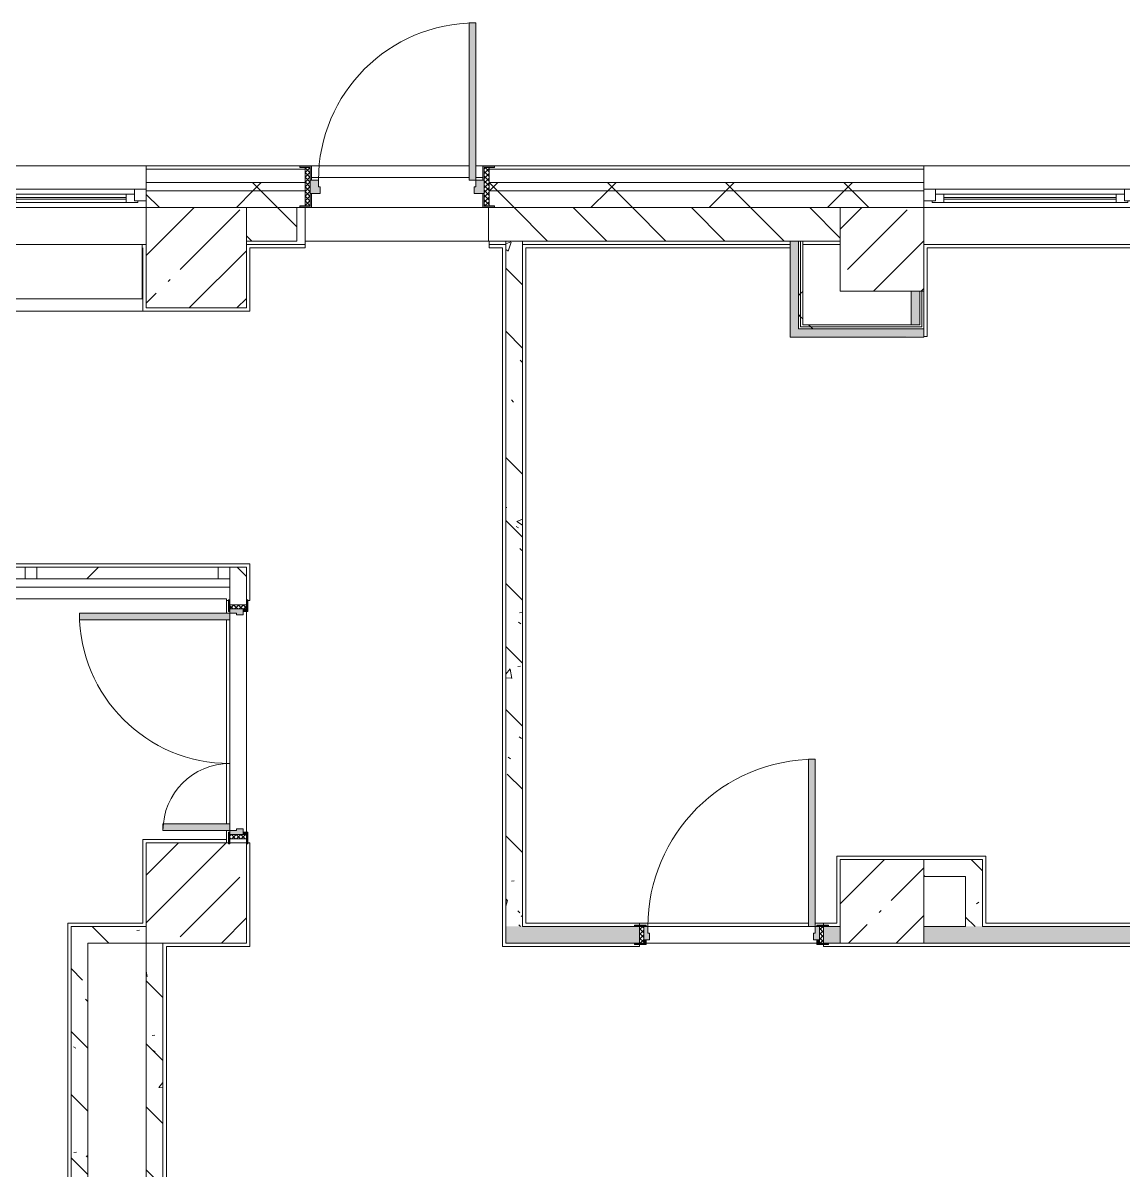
# Model space of a CAD drawing. Header units: millimetres. Extents: x -4005 to 195566, y -8553 to 29000.
# Drawn here: x 126116 to 132695, y 21343 to 28205 of the extents above; entities that cross this region are included whole.
import ezdxf

# ---------------------------------------------------------------- set-up
doc = ezdxf.new("R2010")
doc.units = ezdxf.units.MM
for name, color, linetype, lineweight, true_color in [('A-DOOR-2', 7, 'Continuous', 5, 0xaaaaaa), ('A-DOOR-3', 7, 'Continuous', 5, 0xe2e2e2), ('A-DOOR-FRAM-2', 7, 'Continuous', 5, 0xe2e2e2), ('A-DOOR-FRAM-3', 7, 'Continuous', 5, 0xaaaaaa), ('A-FLOR-2', 7, 'Continuous', 5, 0xaaaaaa), ('I-WALL-4', 7, 'Continuous', 5, 0xe7e7e7), ('I-WALL-5', 7, 'Continuous', 9, 0xe7e7e7), ('I-WALL-8', 7, 'Continuous', 5, 0x787878)]:
    doc.layers.add(name, color=color, linetype=linetype, lineweight=lineweight, true_color=true_color)
for name, color, linetype, lineweight in [('A-GLAZ-2', 7, 'Continuous', 5), ('A-GLAZ-CURT-2', 7, 'Continuous', 5), ('A-GLAZ-CWMG-2', 7, 'Continuous', 5), ('A-WALL', 7, 'Continuous', 9), ('A-WALL-2', 7, 'Continuous', 5), ('I-WALL-6', 7, 'Continuous', 5), ('S-COLS-3', 7, 'Continuous', 5)]:
    doc.layers.add(name, color=color, linetype=linetype, lineweight=lineweight)
pattern_1 = [(45, (60693.44, 0), (-285.1231, 285.1231), []), (45, (60978.57, 0), (-285.1231, 285.1231), [504.031, -100.806, 16.764, -84.042])]
pattern_2 = [(135, (60693.44, 0), (-377.1708, -377.1708), [533.4, -88.9, 17.78, -88.9]), (135, (60693.44, 376.94), (-377.1708, -377.1708), []), (50, (60693.44, 0), (637.6445, -55.7866), [66.675, -733.425]), (355, (60693.44, 0), (-123.3494, 668.699), [53.34, -586.74]), (100.451, (60746.6, -4.65), (514.299, 612.908), [56.665, -623.315]), (46.184, (60693.44, 177.8), (948.7764, -147.15), [100.012, -1100.137]), (96.636, (60772.5, 165.5), (830.909, 865.997), [84.998, -934.973]), (351.184, (60693.4, 177.8), (830.918, 865.988), [80.01, -880.11]), (21, (60782.34, 133.35), (530.6506, -357.9283), [66.675, -733.425]), (326, (60782.34, 133.35), (216.308, 644.6585), [53.34, -586.74]), (71.451, (60826.57, 103.5), (746.9596, 286.7243), [56.665, -623.315]), (37.5, (60693.44, 0), (10.81053, 295.9426), [16.764, -562.864, 16.764, -578.866, -588.962]), (37.5, (60693.44, 0), (10.81053, 295.9426), [-1175.258, 16.764, -572.198]), (7.5, (60693.44, 0), (233.8692, 350.6318), [16.764, -322.834, 16.764, -549.529, -224.472]), (7.5, (60693.44, 0), (233.8692, 350.6318), [-905.891, 16.764, -207.708]), (327.5, (60495.2, 0), (474.5678, -20.0513), [16.764, -205.486, 16.764, -676.656, -920.115]), (327.5, (60495.2, 0), (474.5678, -20.0513), [-915.67, 16.764, -903.351]), (317.5, (60406.3, 0), (518.4522, 88.9934), [16.764, -272.161, 16.764, -443.738, -653.415]), (317.5, (60406.3, 0), (518.4522, 88.9934), [-749.427, 16.764, -636.651])]
pattern_3 = [(45, (60693.44, 0), (-353.5534, 353.5534), []), (135, (60693.44, 0), (-353.5534, -353.5534), [])]
pattern_4 = [(45, (60693.44, 0), (-530.33, 530.33), []), (135, (60693.44, 0), (-530.33, -530.33), [])]

# ---------------------------------------------------------------- blocks, each defined once
blk = doc.blocks.new('Системная панель - Стекло - 70мм-31693610-1_4_1_птичка')
at = {"layer": 'A-GLAZ-CURT-2'}
h = blk.add_hatch(dxfattribs=at)
h.set_pattern_fill('FP_188', color=256, style=0, pattern_type=2)
h.set_pattern_definition([(225, (66547.5, 24415), (1414.214, -1414.214), [1000, -3000]), (225, (67547.5, 24915), (1414.214, -1414.214), [3000, -1000]), (225, (65547.5, 25415), (1414.214, -1414.214), [1000, -3000])])
h.paths.add_polyline_path([(-542.5, 35), (-542.5, -35), (542.5, -35), (542.5, 35), (-284.2, 35)])
for p, q in [((542.5, 35), (-542.5, 35)), ((-542.5, 35), (-542.5, -35)), ((542.5, -35), (542.5, 35)), ((-542.5, -35), (542.5, -35))]:
    blk.add_line(p, q, dxfattribs=at)
blk = doc.blocks.new('BSC_Колонна _Прямоугольная - 500х500-V152-1_4_1_птичка')
at = {"layer": 'S-COLS-3'}
h = blk.add_hatch(dxfattribs=at)
h.set_pattern_fill('FP_200', color=256, style=0, pattern_type=2)
h.set_pattern_definition([(45, (-70560, -22950), (-285.1231, 285.1231), []), (45, (-70274.88, -22950), (-285.1231, 285.1231), [504.031, -100.806, 16.764, -84.042])])
h.paths.add_polyline_path([(250, -250), (250, 250), (-250, 250), (-250, -250), (103.4, -250)])
for p, q in [((250, 250), (-250, 250)), ((-250, 250), (-250, -250)), ((250, -250), (250, 250)), ((-250, -250), (250, -250))]:
    blk.add_line(p, q, dxfattribs=at)
blk = doc.blocks.new('Системная панель - Стекло - 70мм-V173-1_4_1_птичка')
at = {"layer": 'A-GLAZ-CURT-2'}
for p, q in [((560, 35), (-560, 35)), ((-560, 35), (-560, -35)), ((560, -35), (560, 35)), ((-560, -35), (560, -35))]:
    blk.add_line(p, q, dxfattribs=at)
blk = doc.blocks.new('Прямоугольный импост - 50 x 70 мм-23766079-1_4_1_птичка')
at = {"layer": 'A-GLAZ-CWMG-2'}
for p, q in [((-35, 35), (35, 35)), ((-35, -35), (-35, 35)), ((35, 35), (35, -35)), ((35, -35), (-35, -35))]:
    blk.add_line(p, q, dxfattribs=at)
blk = doc.blocks.new('120_Окно_СКБ_3Ст - 120_Окно_СКБ_3Ст_5100-21641134-1_4_1_птичка')
at = {"layer": 'A-GLAZ-2'}
for p, q in [((-2550, -75), (-2550, -5)), ((-2550, -5), (-2480, -5)), ((2550, -5), (-2550, -5)), ((-2480, -5), (-2480, -75)), ((-1720, -35), (-2480, -35)), ((-2480, -35), (-2480, -75)), ((-2430, -85), (-2430, -35)), ((-2430, -55), (-1770, -55)), ((-1770, -65), (-2430, -65)), ((-1770, -85), (-1770, -35)), ((-1720, -75), (-1720, -5)), ((-1720, -5), (-1650, -5)), ((-1720, -75), (-1720, -35)), ((-1650, -5), (-1650, -75)), ((1650, -35), (-1650, -35)), ((1650, -45), (-1650, -45)), ((1650, -75), (1650, -5)), ((1650, -5), (1720, -5)), ((1720, -5), (1720, -75)), ((2480, -35), (1720, -35)), ((1720, -35), (1720, -75)), ((1770, -85), (1770, -35)), ((1770, -55), (2430, -55)), ((2430, -65), (1770, -65)), ((2430, -85), (2430, -35)), ((2480, -75), (2480, -5)), ((2480, -5), (2550, -5)), ((2480, -75), (2480, -35)), ((2550, -5), (2550, -75)), ((-2480, -75), (-2550, -75)), ((-2550, -75), (-2500, -75)), ((-2480, -75), (-2500, -75)), ((-2500, -75), (-2500, -85)), ((-2500, -85), (-1700, -85)), ((-1700, -85), (-2500, -85)), ((-1650, -75), (-1720, -75)), ((-1700, -75), (-1720, -75)), ((-1700, -75), (1700, -75)), ((-1700, -85), (-1700, -75)), ((1720, -75), (1650, -75)), ((1720, -75), (1700, -75)), ((1700, -75), (1700, -85)), ((1700, -85), (2500, -85)), ((2500, -85), (1700, -85)), ((2550, -75), (2480, -75)), ((2500, -75), (2480, -75)), ((2500, -75), (2550, -75)), ((2500, -85), (2500, -75))]:
    blk.add_line(p, q, dxfattribs=at)
blk = doc.blocks.new('120_Окно_СКБ_2Ст - 120_Окно_СКБ_2Ст 2100х2400 _мал створка справа_-19092174-1_4_1_птичка')
at = {"layer": 'A-GLAZ-2'}
for p, q in [((-1050, -75), (-1050, -5)), ((-1050, -5), (-980, -5)), ((1050, -5), (-1050, -5)), ((-980, -5), (-980, -75)), ((150, -35), (-980, -35)), ((-980, -35), (-980, -75)), ((-930, -85), (-930, -35)), ((-930, -55), (100, -55)), ((100, -65), (-930, -65)), ((100, -85), (100, -35)), ((150, -75), (150, -5)), ((150, -5), (220, -5)), ((150, -75), (150, -35)), ((220, -5), (220, -75)), ((980, -35), (220, -35)), ((220, -35), (220, -75)), ((270, -85), (270, -35)), ((270, -55), (930, -55)), ((930, -65), (270, -65)), ((930, -85), (930, -35)), ((980, -75), (980, -5)), ((980, -5), (1050, -5)), ((980, -75), (980, -35)), ((1050, -5), (1050, -75)), ((-980, -75), (-1050, -75)), ((-1050, -75), (-1000, -75)), ((-980, -75), (-1000, -75)), ((-1000, -75), (-1000, -85)), ((-1000, -85), (170, -85)), ((170, -85), (-1000, -85)), ((220, -75), (150, -75)), ((170, -75), (150, -75)), ((170, -75), (200, -75)), ((170, -85), (170, -75)), ((220, -75), (200, -75)), ((200, -75), (200, -85)), ((200, -85), (1000, -85)), ((1000, -85), (200, -85)), ((1050, -75), (980, -75)), ((1000, -75), (980, -75)), ((1000, -75), (1050, -75)), ((1000, -85), (1000, -75))]:
    blk.add_line(p, q, dxfattribs=at)
blk = doc.blocks.new('110_Дверь_СКБ_1Ст_Наружная - ДН-2д_л__ Дверь из подвала ЛК _900 мм в свету_ 3300-22851703-1_4_1_птичка')
at = {"layer": 'A-DOOR-2'}
h = blk.add_hatch(dxfattribs=at)
h.set_pattern_fill('FP_237', color=256, style=0, pattern_type=2)
h.set_pattern_definition([(135, (1756.41, 199.685), (-14.14214, -14.14214), []), (225, (1756.41, 199.685), (14.14214, -14.14214), [])])
h.paths.add_polyline_path([(539.5, -105), (569.5, -105), (569.5, 125), (539.5, 121.6), (539.5, -85)])
at = {"layer": 'A-DOOR-3'}
h = blk.add_hatch(color=256, dxfattribs=at)
h.paths.add_polyline_path([(539.5, 50), (539.5, 125), (601.5, 125), (601.5, 133), (531.5, 133), (531.5, 50)])
h.paths.add_polyline_path([(-500.5, 50), (-492.5, 50), (-492.5, 133), (-562.5, 133), (-562.5, 125), (-500.5, 125), (-500.5, 65)])
h = blk.add_hatch(color=256, dxfattribs=at)
h.paths.add_polyline_path([(479.5, -30), (539.5, -30), (539.5, 50), (489.5, 50), (489.5, 10), (479.5, 10), (479.5, -16.7)])
h.paths.add_polyline_path([(-440.5, -30), (-440.5, 10), (-450.5, 10), (-450.5, 50), (-500.5, 50), (-500.5, -30), (-450.5, -30)])
h = blk.add_hatch(color=256, dxfattribs=at)
h.paths.add_polyline_path([(601.5, -113), (601.5, -105), (539.5, -105), (539.5, -30), (531.5, -30), (531.5, -113), (569.5, -113)])
h.paths.add_polyline_path([(-530.5, -113), (-492.5, -113), (-492.5, -30), (-500.5, -30), (-500.5, -105), (-562.5, -105), (-562.5, -113)])
at = {"layer": 'A-DOOR-FRAM-2'}
blk.add_hatch(color=256, dxfattribs=at).paths.add_polyline_path([(449.5, 50), (489.5, 50), (489.5, 990), (449.5, 990), (449.5, 65)])
at = {"layer": 'A-DOOR-FRAM-3'}
h = blk.add_hatch(dxfattribs=at)
h.set_pattern_fill('FP_238', color=256, style=0, pattern_type=2)
h.set_pattern_definition([(45, (-366.384, 199.685), (-14.1421, 14.1421), []), (135, (-366.384, 199.685), (-14.1421, -14.1421), [])])
h.paths.add_polyline_path([(-529.5, -105), (-500.5, -105), (-500.5, 125), (-530.5, 125), (-530.5, -105)])
at = {"layer": 'A-DOOR-2'}
for p, q in [((489.5, 990), (449.5, 990)), ((449.5, 990), (449.5, 50)), ((489.5, 50), (489.5, 990)), ((-492.5, 133), (-562.5, 133)), ((-562.5, 133), (-562.5, 125)), ((-562.5, 125), (-500.5, 125)), ((-500.5, 125), (-500.5, 50)), ((-492.5, 50), (-492.5, 133)), ((601.5, 133), (531.5, 133)), ((531.5, 133), (531.5, 50)), ((539.5, 50), (539.5, 125)), ((539.5, 125), (601.5, 125)), ((601.5, 125), (601.5, 133)), ((-500.5, 50), (-492.5, 50)), ((449.5, 50), (489.5, 50)), ((531.5, 50), (539.5, 50)), ((-492.5, -30), (-500.5, -30)), ((-500.5, -30), (-500.5, -105)), ((-492.5, -113), (-492.5, -30)), ((539.5, -30), (531.5, -30)), ((531.5, -30), (531.5, -113)), ((539.5, -105), (539.5, -30)), ((-562.5, -105), (-562.5, -113)), ((-500.5, -105), (-562.5, -105)), ((-562.5, -113), (-492.5, -113)), ((531.5, -113), (601.5, -113)), ((601.5, -105), (539.5, -105)), ((601.5, -113), (601.5, -105))]:
    blk.add_line(p, q, dxfattribs=at)
blk.add_arc((489.5, 50), 940, 90, 180, dxfattribs=at)
at = {"layer": 'A-DOOR-FRAM-3'}
for p, q in [((-500.5, 125), (-530.5, 125)), ((-530.5, 125), (-530.5, -105)), ((-500.5, -105), (-500.5, 125)), ((569.5, 125), (539.5, 125)), ((539.5, 125), (539.5, -105)), ((569.5, -105), (569.5, 125)), ((-450.5, 50), (-500.5, 50)), ((-500.5, 50), (-500.5, -30)), ((-450.5, 10), (-450.5, 50)), ((-440.5, 10), (-450.5, 10)), ((-440.5, -30), (-440.5, 10)), ((489.5, 10), (479.5, 10)), ((479.5, 10), (479.5, -30)), ((489.5, 50), (489.5, 10)), ((539.5, 50), (489.5, 50)), ((539.5, -30), (539.5, 50)), ((-500.5, -30), (-440.5, -30)), ((479.5, -30), (539.5, -30)), ((-530.5, -105), (-500.5, -105)), ((539.5, -105), (569.5, -105))]:
    blk.add_line(p, q, dxfattribs=at)
blk = doc.blocks.new('110_Дверь_СКБ_2Ст - Д-10а_ СОШ_Дв_1450x2100h_Горячий цех-V208-1_4_1_птичка')
at = {"layer": 'A-DOOR-2'}
h = blk.add_hatch(dxfattribs=at)
h.set_pattern_fill('FP_191', color=256, style=0, pattern_type=2)
h.set_pattern_definition([(135, (1601.41, 114.685), (-14.14214, -14.14214), []), (225, (1601.41, 114.685), (14.14214, -14.14214), [])])
h.paths.add_polyline_path([(687.5, 50), (687.5, -50), (712.5, -50), (712.5, 50)])
at = {"layer": 'A-DOOR-3'}
for points in [[(622.5, 523.6), (622.5, 50), (662.5, 50), (662.5, 950), (622.5, 950)], [(-637.5, 70), (-637.5, 50), (-597.5, 50), (-597.5, 450), (-637.5, 450), (-637.5, 370.8)]]:
    blk.add_hatch(color=256, dxfattribs=at).paths.add_polyline_path(points)
h = blk.add_hatch(color=256, dxfattribs=at)
h.paths.add_polyline_path([(-662.5, 50), (-662.5, -30), (-627.5, -30), (-627.5, 10), (-637.5, 10), (-637.5, 50), (-647.5, 50)])
h.paths.add_polyline_path([(652.5, -30), (687.5, -30), (687.5, 50), (662.5, 50), (662.5, 10), (652.5, 10), (652.5, -9.2)])
at = {"layer": 'A-DOOR-FRAM-2'}
for points in [[(-717.5, 58), (-712.5, 50), (-647.5, 50), (-647.5, 58), (-712.5, 58)], [(672.5, 50), (742.5, 50), (737.5, 58), (672.5, 58)], [(-717.5, -50), (-712.5, -58), (-647.5, -58), (-647.5, -50), (-712.5, -50)], [(-662.5, -50), (-647.5, -50), (-647.5, -30), (-662.5, -30)], [(672.5, -50), (687.5, -50), (687.5, -30), (672.5, -30)], [(672.5, -50), (672.5, -58), (742.5, -58), (737.5, -50), (687.5, -50)]]:
    blk.add_hatch(color=256, dxfattribs=at).paths.add_polyline_path(points)
at = {"layer": 'A-DOOR-FRAM-3'}
h = blk.add_hatch(dxfattribs=at)
h.set_pattern_fill('FP_192', color=256, style=0, pattern_type=2)
h.set_pattern_definition([(45, (-521.384, 114.685), (-14.1421, 14.1421), []), (135, (-521.384, 114.685), (-14.1421, -14.1421), [])])
h.paths.add_polyline_path([(-687.5, -50), (-662.5, -50), (-662.5, 50), (-687.5, 50)])
at = {"layer": 'A-DOOR-2'}
for p, q in [((662.5, 950), (622.5, 950)), ((622.5, 950), (622.5, 50)), ((662.5, 50), (662.5, 950)), ((-637.5, 450), (-637.5, 50)), ((-597.5, 450), (-637.5, 450)), ((-597.5, 50), (-597.5, 450)), ((-637.5, 50), (-597.5, 50)), ((622.5, 50), (662.5, 50))]:
    blk.add_line(p, q, dxfattribs=at)
for centre, radius, start, end in [((662.5, 50), 900, 90, 180), ((-637.5, 50), 400, 0, 90)]:
    blk.add_arc(centre, radius, start, end, dxfattribs=at)
at = {"layer": 'A-DOOR-FRAM-3'}
for p, q in [((-647.5, 58), (-717.5, 58)), ((-717.5, 58), (-717.5, 50)), ((-717.5, 50), (-647.5, 50)), ((-662.5, 50), (-687.5, 50)), ((-687.5, 50), (-687.5, -50)), ((-637.5, 50), (-662.5, 50)), ((-662.5, 50), (-662.5, -30)), ((-662.5, -50), (-662.5, 50)), ((-647.5, 50), (-647.5, 58)), ((-637.5, 10), (-637.5, 50)), ((-627.5, 10), (-637.5, 10)), ((-627.5, -30), (-627.5, 10)), ((662.5, 10), (652.5, 10)), ((652.5, 10), (652.5, -30)), ((662.5, 50), (662.5, 10)), ((687.5, 50), (662.5, 50)), ((742.5, 58), (672.5, 58)), ((672.5, 58), (672.5, 50)), ((672.5, 50), (742.5, 50)), ((687.5, -30), (687.5, 50)), ((712.5, 50), (687.5, 50)), ((687.5, 50), (687.5, -50)), ((712.5, -50), (712.5, 50)), ((742.5, 50), (742.5, 58)), ((-647.5, -50), (-717.5, -50)), ((-717.5, -50), (-717.5, -58)), ((-717.5, -58), (-647.5, -58)), ((-687.5, -50), (-662.5, -50)), ((-662.5, -30), (-627.5, -30)), ((-647.5, -30), (-662.5, -30)), ((-662.5, -30), (-662.5, -50)), ((-662.5, -50), (-647.5, -50)), ((-647.5, -50), (-647.5, -30)), ((-647.5, -58), (-647.5, -50)), ((652.5, -30), (687.5, -30)), ((687.5, -30), (672.5, -30)), ((672.5, -30), (672.5, -50)), ((672.5, -50), (687.5, -50)), ((742.5, -50), (672.5, -50)), ((672.5, -50), (672.5, -58)), ((672.5, -58), (742.5, -58)), ((687.5, -50), (687.5, -30)), ((687.5, -50), (712.5, -50)), ((742.5, -58), (742.5, -50))]:
    blk.add_line(p, q, dxfattribs=at)
blk = doc.blocks.new('Прямоугольный импост - 50 x 70 мм-23766160-1_4_1_птичка')
at = {"layer": 'A-GLAZ-CWMG-2'}
for p, q in [((0, 35), (-70, 35)), ((-70, 35), (-70, -35)), ((0, -35), (0, 35)), ((-70, -35), (0, -35))]:
    blk.add_line(p, q, dxfattribs=at)
blk = doc.blocks.new('110_Дверь_СКБ_1Ст_Внутренняя1 - Д-11 1100x2100h_кладовые _все__ коридор _между помещениями блока столовой__ моечные _все_-V227-1_4_1_птичка')
at = {"layer": 'A-DOOR-2'}
h = blk.add_hatch(dxfattribs=at)
h.set_pattern_fill('FP_182', color=256, style=0, pattern_type=2)
h.set_pattern_definition([(135, (1751.41, 114.685), (-14.14214, -14.14214), []), (225, (1751.41, 114.685), (14.14214, -14.14214), [])])
h.paths.add_polyline_path([(537.5, 50), (537.5, -50), (562.5, -50), (562.5, 50)])
at = {"layer": 'A-DOOR-3'}
h = blk.add_hatch(color=256, dxfattribs=at)
h.paths.add_polyline_path([(537.5, 50), (512.5, 50), (512.5, 10), (502.5, 10), (502.5, -30), (537.5, -30)])
h.paths.add_polyline_path([(-497.5, 50), (-512.5, 50), (-512.5, -30), (-477.5, -30), (-477.5, 10), (-487.5, 10), (-487.5, 50)])
at = {"layer": 'A-DOOR-FRAM-2'}
for points in [[(512.5, 1050), (472.5, 1050), (472.5, 50), (512.5, 50), (512.5, 470)], [(-562.5, 58), (-567.5, 58), (-562.5, 50), (-497.5, 50), (-497.5, 58), (-537.5, 58)], [(537.5, 58), (522.5, 58), (522.5, 50), (592.5, 50), (592.5, 58), (542.5, 58)], [(-497.5, -50), (-567.5, -50), (-562.5, -58), (-497.5, -56.4)], [(-497.5, -30), (-512.5, -30), (-512.5, -50), (-497.5, -50)], [(522.5, -30), (522.5, -50), (537.5, -50), (537.5, -30)], [(562.5, -50), (522.5, -50), (522.5, -58), (592.5, -58), (592.5, -50)]]:
    blk.add_hatch(color=256, dxfattribs=at).paths.add_polyline_path(points)
at = {"layer": 'A-DOOR-FRAM-3'}
h = blk.add_hatch(dxfattribs=at)
h.set_pattern_fill('FP_183', color=256, style=0, pattern_type=2)
h.set_pattern_definition([(45, (-371.384, 114.685), (-14.1421, 14.1421), []), (135, (-371.384, 114.685), (-14.1421, -14.1421), [])])
h.paths.add_polyline_path([(-512.5, 50), (-537.5, 50), (-537.2, -50), (-512.5, -50)])
at = {"layer": 'A-DOOR-2'}
for p, q in [((512.5, 1050), (472.5, 1050)), ((472.5, 1050), (472.5, 50)), ((512.5, 50), (512.5, 1050)), ((472.5, 50), (512.5, 50))]:
    blk.add_line(p, q, dxfattribs=at)
blk.add_arc((512.5, 50), 1000, 90, 180, dxfattribs=at)
at = {"layer": 'A-DOOR-FRAM-3'}
for p, q in [((-497.5, 58), (-567.5, 58)), ((-567.5, 58), (-567.5, 50)), ((-567.5, 50), (-497.5, 50)), ((-512.5, 50), (-537.5, 50)), ((-537.5, 50), (-537.5, -50)), ((-487.5, 50), (-512.5, 50)), ((-512.5, 50), (-512.5, -30)), ((-512.5, -50), (-512.5, 50)), ((-497.5, 50), (-512.5, 50)), ((-512.5, 50), (-512.5, 49)), ((-512.5, 49), (-497.5, 49)), ((-497.5, 50), (-497.5, 58)), ((-497.5, 49), (-497.5, 50)), ((-487.5, 10), (-487.5, 50)), ((-477.5, 10), (-487.5, 10)), ((-477.5, -30), (-477.5, 10)), ((512.5, 10), (502.5, 10)), ((502.5, 10), (502.5, -30)), ((512.5, 50), (512.5, 10)), ((537.5, 50), (512.5, 50)), ((592.5, 58), (522.5, 58)), ((522.5, 58), (522.5, 50)), ((537.5, 50), (522.5, 50)), ((522.5, 50), (522.5, 49)), ((522.5, 50), (592.5, 50)), ((522.5, 49), (537.5, 49)), ((537.5, -30), (537.5, 50)), ((562.5, 50), (537.5, 50)), ((537.5, 50), (537.5, -50)), ((537.5, 49), (537.5, 50)), ((562.5, -50), (562.5, 50)), ((592.5, 50), (592.5, 58)), ((-497.5, -50), (-567.5, -50)), ((-567.5, -50), (-567.5, -58)), ((-567.5, -58), (-497.5, -58)), ((-537.5, -50), (-512.5, -50)), ((-512.5, -30), (-477.5, -30)), ((-497.5, -30), (-512.5, -30)), ((-512.5, -30), (-512.5, -50)), ((-512.5, -50), (-497.5, -50)), ((-497.5, -50), (-497.5, -30)), ((-497.5, -58), (-497.5, -50)), ((502.5, -30), (537.5, -30)), ((537.5, -30), (522.5, -30)), ((522.5, -30), (522.5, -50)), ((522.5, -50), (537.5, -50)), ((592.5, -50), (522.5, -50)), ((522.5, -50), (522.5, -58)), ((522.5, -58), (592.5, -58)), ((537.5, -50), (537.5, -30)), ((537.5, -50), (562.5, -50)), ((592.5, -58), (592.5, -50))]:
    blk.add_line(p, q, dxfattribs=at)
blk = doc.blocks.new('Зашивка приборов отопления10 - Зашивка приборов отопления-33278020-1_4_1_птичка')
at = {"layer": 'A-WALL-2'}
for p, q in [((51570, 26880), (51570, 26555)), ((56925.6, 26880), (51570, 26880)), ((56925.6, 26555), (56925.6, 26880)), ((51570, 26555), (56925.6, 26555)), ((56930, 26555), (51570, 26555)), ((51570, 26555), (51570, 26480)), ((56930, 26480), (56930, 26555)), ((51570, 26480), (56930, 26480))]:
    blk.add_line(p, q, dxfattribs=at)

msp = doc.modelspace()

# ---------------------------------------------------------------- hatches: boundary and pattern name
at = {"layer": 'A-WALL-2'}
h = msp.add_hatch(dxfattribs=at)
h.set_pattern_fill('FP_172', color=256, style=0, pattern_type=2)
h.set_pattern_definition(pattern_3)
h.paths.add_polyline_path([(145443.4, 27200), (145663.4, 27200), (145663.4, 27250), (141043.4, 27250), (141043.4, 27200), (145441.7, 27200)])
h.paths.add_polyline_path([(127803.4, 27200), (127803.4, 27250), (126853.4, 27250), (126853.4, 27200), (127453.4, 27200)])
h.paths.add_polyline_path([(131003.4, 27200), (131503.4, 27200), (131503.4, 27250), (128903.4, 27250), (128903.4, 27200), (128977.5, 27200)])
h.paths.add_polyline_path([(133603.4, 27200), (134943.4, 27200), (134943.4, 27250), (133603.4, 27250), (133603.4, 27210)])
h.paths.add_polyline_path([(137943.4, 27200), (137943.4, 27250), (137043.4, 27250), (137043.4, 27200), (137443.4, 27200)])
h.paths.add_polyline_path([(121453.4, 27200), (121753.4, 27200), (121753.4, 27250), (120698.4, 27250), (120698.4, 27200)])
h.paths.add_polyline_path([(118398.4, 27200), (118398.4, 27250), (117553.4, 27250), (117553.4, 27200), (118243.4, 27200)])
h.paths.add_polyline_path([(114853.4, 27200), (115453.4, 27200), (115453.4, 27250), (114553.4, 27250), (114553.4, 27200)])
h.paths.add_polyline_path([(112196.6, 27200), (112453.4, 27200), (112453.4, 27250), (111553.4, 27250), (111553.4, 27200)])
h.paths.add_polyline_path([(109050.2, 27200), (109453.4, 27200), (109453.4, 27250), (108353.4, 27250), (108353.4, 27200), (108853.4, 27200)])
h.paths.add_polyline_path([(103806.2, 27200), (105253.4, 27200), (105253.4, 27250), (102853.4, 27250), (102853.4, 27200), (103473.4, 27200)])
h = msp.add_hatch(dxfattribs=at)
h.set_pattern_fill('FP_172', color=256, style=0, pattern_type=2)
h.set_pattern_definition(pattern_3)
h.paths.add_polyline_path([(103453.4, 27100), (105253.4, 27100), (105253.4, 27200), (102853.4, 27200), (102853.4, 27100)])
h.paths.add_polyline_path([(114553.4, 27100), (115453.4, 27100), (115453.4, 27200), (114553.4, 27200), (114553.4, 27140)])
h.paths.add_polyline_path([(144793.4, 27100), (145663.4, 27100), (145658.9, 27200), (141043.4, 27198.1), (141043.4, 27100), (144709.5, 27100)])
h.paths.add_polyline_path([(112293.4, 27100), (112453.4, 27100), (112453.4, 27200), (111553.4, 27200), (111553.4, 27100), (112196.6, 27100)])
h.paths.add_polyline_path([(117553.4, 27100), (118398.4, 27100), (118398.4, 27200), (117553.4, 27200), (117553.4, 27140)])
h.paths.add_polyline_path([(120698.4, 27100), (121753.4, 27100), (121753.4, 27200), (120698.4, 27200), (120698.4, 27140)])
h.paths.add_polyline_path([(126853.4, 27100), (127771.4, 27102), (127771.4, 27110), (127803.4, 27110), (127803.4, 27200), (126853.4, 27200), (126853.4, 27140)])
h.paths.add_polyline_path([(109453.4, 27100), (109453.4, 27200), (108353.4, 27200), (108353.4, 27100), (109050.2, 27100)])
h.paths.add_polyline_path([(137443.4, 27100), (137943.4, 27100), (137943.4, 27200), (137043.4, 27200), (137043.4, 27100), (137367.9, 27100)])
h.paths.add_polyline_path([(134233.4, 27100), (134943.4, 27100), (134943.4, 27200), (133603.4, 27200), (133603.4, 27100), (134221.5, 27100)])
h.paths.add_polyline_path([(128903.4, 27100), (131503.4, 27100), (131503.4, 27200), (128903.4, 27200), (128903.4, 27110), (128935.4, 27110), (128935.4, 27102), (128903.4, 27102)])
h = msp.add_hatch(dxfattribs=at)
h.set_pattern_fill('FP_154', color=256, style=0, pattern_type=2)
h.set_pattern_definition([(135, (60693.44, 0), (-176.7767, -176.7767), [])])
h.paths.add_polyline_path([(128899.4, 26900), (131003.4, 26900), (131003.4, 27100), (128899.4, 27100)])
h.paths.add_polyline_path([(112293.4, 26900), (112453.4, 26900), (112453.4, 27100), (111553.4, 27100), (111553.4, 26900), (112196.6, 26900)])
h.paths.add_polyline_path([(114553.4, 26900), (114853.4, 26900), (114853.4, 27100), (114553.4, 27100), (114553.4, 26969.4)])
h.paths.add_polyline_path([(141343.4, 26900), (141343.4, 27100), (141043.4, 27100), (141043.4, 26900)])
h.paths.add_polyline_path([(137443.4, 26900), (137443.4, 27100), (137043.4, 27100), (137043.4, 26900), (137367.9, 26900)])
h.paths.add_polyline_path([(117553.4, 26900), (118398.4, 26900), (118398.4, 27100), (117553.4, 27100)])
h.paths.add_polyline_path([(121635.8, 26900), (121753.4, 26900), (121753.4, 27100), (121453.4, 27100), (121453.4, 26900)])
h.paths.add_polyline_path([(103453.4, 26900), (105253.4, 26900), (105253.4, 27100), (103453.4, 27100), (103453.4, 27061.4)])
h.paths.add_polyline_path([(120853.4, 26900), (120853.4, 27100), (120698.4, 27100), (120698.4, 26900)])
h.paths.add_polyline_path([(134943.4, 26900), (134943.4, 27100), (134733.4, 27100), (134733.4, 26900)])
h.paths.add_polyline_path([(134233.4, 26900), (134233.4, 27100), (133603.4, 27100), (133603.4, 26900), (134221.5, 26900)])
h.paths.add_polyline_path([(127753.4, 26900), (127753.4, 27100), (127453.4, 27100), (127453.4, 26900)])
h.paths.add_polyline_path([(108353.4, 26900), (108853.4, 26900), (108853.4, 27100), (108353.4, 27100), (108353.4, 27079.6)])
at = {"layer": 'I-WALL-4'}
msp.add_hatch(color=256, dxfattribs=at).paths.add_polyline_path([(131428.4, 26400), (131478.4, 26400), (131478.4, 26600), (131428.4, 26600)])
at = {"layer": 'I-WALL-5'}
for points in [[(130709.1, 26375), (130754.1, 26375), (130754.1, 26900), (130704.1, 26900), (130704.1, 26375)], [(130709.5, 26325), (131503.4, 26330), (131503.4, 26375), (130704.1, 26375), (130706.8, 26325)]]:
    msp.add_hatch(color=256, dxfattribs=at).paths.add_polyline_path(points)
at = {"layer": 'I-WALL-6'}
h = msp.add_hatch(dxfattribs=at)
h.set_pattern_fill('FP_250', color=256, style=0, pattern_type=2)
h.set_pattern_definition(pattern_4)
h.paths.add_polyline_path([(130754.1, 26387.5), (130766.6, 26390.6), (130766.6, 26900), (130754.1, 26900), (130754.1, 26400)])
h = msp.add_hatch(dxfattribs=at)
h.set_pattern_fill('FP_250', color=256, style=0, pattern_type=2)
h.set_pattern_definition(pattern_4)
h.paths.add_polyline_path([(130779.1, 26400), (130779.1, 26900), (130766.6, 26900), (130766.6, 26400)])
h = msp.add_hatch(dxfattribs=at)
h.set_pattern_fill('FP_250', color=256, style=0, pattern_type=2)
h.set_pattern_definition(pattern_4)
h.paths.add_polyline_path([(131428.4, 26375), (131503.4, 26375), (131503.4, 26387.5), (130754.1, 26387.3), (130754.1, 26375), (131003.4, 26375)])
h = msp.add_hatch(dxfattribs=at)
h.set_pattern_fill('FP_250', color=256, style=0, pattern_type=2)
h.set_pattern_definition(pattern_4)
h.paths.add_polyline_path([(130766.6, 26387.5), (131490.9, 26387.5), (131490.9, 26400), (130766.6, 26400)])
at = {"layer": 'I-WALL-8'}
h = msp.add_hatch(dxfattribs=at)
h.set_pattern_fill('FP_179', color=256, style=0, pattern_type=2)
h.set_pattern_definition(pattern_2)
h.paths.add_polyline_path([(129103.4, 22800), (129103.4, 26900), (129003.4, 26900), (129003.4, 22800)])
h = msp.add_hatch(dxfattribs=at)
h.set_pattern_fill('FP_179', color=256, style=0, pattern_type=2)
h.set_pattern_definition(pattern_2)
h.paths.add_polyline_path([(127453.4, 23300), (127453.4, 23325), (127353.4, 23320), (127353.4, 23300)])
h.paths.add_polyline_path([(127453.4, 24725), (127453.4, 24950), (127353.4, 24950), (127353.4, 24725)])
h = msp.add_hatch(dxfattribs=at)
h.set_pattern_fill('FP_179', color=256, style=0, pattern_type=2)
h.set_pattern_definition(pattern_2)
h.paths.add_polyline_path([(131753.4, 23100), (131853.4, 23100), (131853.4, 23200), (131503.4, 23200), (131503.4, 23100), (131523.4, 23100)])
h = msp.add_hatch(dxfattribs=at)
h.set_pattern_fill('FP_179', color=256, style=0, pattern_type=2)
h.set_pattern_definition(pattern_2)
h.paths.add_polyline_path([(131753.4, 22800), (131853.4, 22800), (131853.4, 23100), (131753.4, 23100), (131753.4, 22820)])
h = msp.add_hatch(dxfattribs=at)
h.set_pattern_fill('FP_179', color=256, style=0, pattern_type=2)
h.set_pattern_definition(pattern_2)
h.paths.add_polyline_path([(126503.4, 15550), (126503.4, 15750), (126403.4, 15750), (126403.4, 15550), (126414, 15550)])
h.paths.add_polyline_path([(126503.4, 16450), (126503.4, 22800), (126403.4, 22800), (126403.4, 16450)])
h = msp.add_hatch(dxfattribs=at)
h.set_pattern_fill('FP_179', color=256, style=0, pattern_type=2)
h.set_pattern_definition(pattern_2)
h.paths.add_polyline_path([(126853.4, 22700), (126853.4, 22800), (126503.4, 22800), (126503.4, 22700)])
h = msp.add_hatch(dxfattribs=at)
h.set_pattern_fill('FP_179', color=256, style=0, pattern_type=2)
h.set_pattern_definition(pattern_2)
h.paths.add_polyline_path([(136468.3, 22700), (137443.4, 22700), (137443.4, 22800), (136438.3, 22800), (136438.3, 22700)])
h.paths.add_polyline_path([(138043.4, 22700), (138043.4, 22800), (137943.4, 22800), (137943.4, 22700), (138029.8, 22700)])
h.paths.add_polyline_path([(139393.3, 22700), (141343.4, 22700), (141343.4, 22800), (139143.4, 22800), (139143.4, 22700), (139173.4, 22700)])
h.paths.add_polyline_path([(142893.4, 22700), (143123.4, 22700), (143123.4, 22800), (142923.4, 22798), (142923.4, 22790), (142893.4, 22790), (142893.4, 22710), (142923.4, 22710), (142923.4, 22702), (142893.4, 22702)])
h.paths.add_polyline_path([(141943.4, 22700), (141943.4, 22702), (141913.4, 22702), (141913.4, 22710), (141943.4, 22710), (141943.4, 22790), (141913.4, 22790), (141913.4, 22798), (141843.4, 22796.4), (141843.4, 22700), (141922.7, 22700)])
h.paths.add_polyline_path([(134753.4, 22700), (135338.3, 22700), (135338.3, 22800), (134733.4, 22800), (134733.4, 22700)])
h.paths.add_polyline_path([(129123.4, 22700), (129803.4, 22700), (129803.4, 22800), (129003.4, 22800), (129003.4, 22700), (129103.4, 22700)])
h.paths.add_polyline_path([(131503.4, 22700), (134233.4, 22700), (134233.4, 22800), (131503.4, 22800), (131503.4, 22724.2)])
h.paths.add_polyline_path([(130983.4, 22700), (131003.4, 22704), (131003.4, 22800), (130903.4, 22800), (130903.4, 22700), (130933.4, 22700)])
h = msp.add_hatch(dxfattribs=at)
h.set_pattern_fill('FP_179', color=256, style=0, pattern_type=2)
h.set_pattern_definition(pattern_2)
h.paths.add_polyline_path([(126953.4, 21150), (126953.4, 22700), (126853.4, 22700), (126853.4, 21150)])
at = {"layer": 'S-COLS-3'}
h = msp.add_hatch(dxfattribs=at)
h.set_pattern_fill('FP_153', color=256, style=0, pattern_type=2)
h.set_pattern_definition(pattern_1)
h.paths.add_polyline_path([(126853.4, 26500), (127453.4, 26500), (127453.4, 27100), (126853.4, 27100), (126853.4, 26555)])
h = msp.add_hatch(dxfattribs=at)
h.set_pattern_fill('FP_153', color=256, style=0, pattern_type=2)
h.set_pattern_definition(pattern_1)
h.paths.add_polyline_path([(131493.1, 26600), (131503.4, 26600), (131503.4, 27100), (131003.4, 27100), (131003.4, 26600)])
h = msp.add_hatch(dxfattribs=at)
h.set_pattern_fill('FP_153', color=256, style=0, pattern_type=2)
h.set_pattern_definition(pattern_1)
h.paths.add_polyline_path([(127453.4, 22700), (127453.4, 23300), (126853.4, 23300), (126853.4, 22700), (127333.4, 22700)])

# ---------------------------------------------------------------- linework, layer by layer
at = {"layer": 'A-FLOR-2'}
for p, q in [((128783.4, 27350), (127804.4, 27350)), ((128903.4, 27350), (128823.4, 27350)), ((127804.4, 27102), (127804.4, 26860)), ((126833.4, 26555), (126833.4, 26860)), ((127804.4, 26860), (127473.4, 26860)), ((127473.4, 26860), (127473.4, 26480)), ((128903.4, 26860), (128903.4, 26880)), ((128983.4, 26860), (128903.4, 26860)), ((128983.4, 22680), (128983.4, 26860)), ((130704.1, 26860), (129123.4, 26860)), ((129123.4, 26860), (129123.4, 22820)), ((134213.4, 26860), (131523.4, 26860)), ((131523.4, 26860), (131523.4, 26330)), ((127473.4, 26480), (126833.4, 26480)), ((131523.4, 26330), (131503.4, 26330)), ((118643.4, 24970), (127473.4, 24970)), ((127473.4, 24970), (127473.4, 24750)), ((127333.4, 24760), (121423.4, 24760)), ((127333.4, 24675), (127333.4, 24760)), ((127345.4, 24750), (127333.4, 24750)), ((127473.4, 24750), (127461.4, 24750)), ((127333.4, 24635), (127333.4, 23415)), ((127333.4, 23300), (127333.4, 23375)), ((126833.4, 22820), (126833.4, 23320)), ((126833.4, 23320), (127333.4, 23320)), ((127461.4, 23300), (127473.4, 23300)), ((127473.4, 23300), (127473.4, 22680)), ((130983.4, 22820), (130983.4, 23220)), ((130983.4, 23220), (131873.4, 23220)), ((131873.4, 23220), (131873.4, 22820)), ((126383.4, 16530), (126383.4, 22820)), ((126383.4, 22820), (126833.4, 22820)), ((129123.4, 22820), (130813.4, 22820)), ((129803.4, 22820), (129803.4, 22808)), ((130853.4, 22820), (130983.4, 22820)), ((130903.4, 22808), (130903.4, 22820)), ((131873.4, 22820), (133363.4, 22820)), ((127473.4, 22680), (126973.4, 22680)), ((126973.4, 22680), (126973.4, 21170)), ((129803.4, 22680), (128983.4, 22680)), ((129803.4, 22692), (129803.4, 22680)), ((130903.4, 22680), (130903.4, 22692)), ((135338.3, 22680), (130903.4, 22680))]:
    msp.add_line(p, q, dxfattribs=at)
at = {"layer": 'A-WALL'}
for p, q in [((127803.4, 27330), (126853.4, 27330)), ((131503.4, 27330), (128903.4, 27330)), ((127803.4, 27250), (126853.4, 27250)), ((131503.4, 27250), (128903.4, 27250)), ((127803.4, 27200), (126853.4, 27200)), ((131503.4, 27200), (128903.4, 27200)), ((127753.4, 27100), (127453.4, 27100)), ((127453.4, 27100), (127753.4, 27100)), ((131003.4, 27100), (128903.4, 27100)), ((128903.4, 27100), (131003.4, 27100)), ((129103.4, 26900), (129003.4, 26900)), ((130754.1, 26900), (130754.1, 26375)), ((130766.6, 26900), (130766.6, 26387.5)), ((131478.4, 26400), (131478.4, 26600)), ((131490.9, 26387.5), (131490.9, 26600)), ((130754.1, 26375), (131503.4, 26375)), ((130766.6, 26387.5), (131490.9, 26387.5)), ((131428.4, 26400), (131478.4, 26400))]:
    msp.add_line(p, q, dxfattribs=at)
at = {"layer": 'A-WALL-2'}
for p, q in [((111553.4, 27350), (127803.4, 27350)), ((126853.4, 27350), (126853.4, 27100)), ((137043.4, 27350), (128903.4, 27350)), ((131503.4, 27100), (131503.4, 27350)), ((127841.4, 27280), (128783.4, 27280)), ((128823.4, 27280), (128865.4, 27280)), ((126853.4, 27100), (121753.4, 27100)), ((126853.4, 27100), (127453.4, 27100)), ((127453.4, 27100), (127453.4, 26900)), ((127753.4, 26900), (127753.4, 27100)), ((127753.4, 27100), (127803.4, 27100)), ((128899.4, 27100), (127803.4, 27100)), ((128903.4, 27100), (128899.4, 27100)), ((128899.4, 27100), (128899.4, 26900)), ((131003.4, 26900), (131003.4, 27100)), ((133603.4, 27100), (131003.4, 27100)), ((127453.4, 26900), (127753.4, 26900)), ((128899.4, 26900), (129003.4, 26900)), ((129103.4, 26900), (131003.4, 26900))]:
    msp.add_line(p, q, dxfattribs=at)
at = {"layer": 'I-WALL-6'}
for p, q in [((121753.4, 27100), (126853.4, 27100)), ((127803.4, 27100), (128899.4, 27100)), ((127803.4, 26880), (127803.4, 27100)), ((131503.4, 27100), (133603.4, 27100)), ((127803.4, 26900), (128899.4, 26900)), ((128903.4, 26900), (128903.4, 26880)), ((129003.4, 26900), (129003.4, 22700)), ((129103.4, 22800), (129103.4, 26900)), ((130704.1, 26900), (130704.1, 26325)), ((130779.1, 26400), (130779.1, 26900)), ((126853.4, 26880), (121453.4, 26880)), ((127803.4, 26880), (127453.4, 26880)), ((129003.4, 26880), (128903.4, 26880)), ((130704.1, 26880), (129103.4, 26880)), ((131003.4, 26880), (130779.1, 26880)), ((134233.4, 26880), (131503.4, 26880)), ((131428.4, 26600), (131428.4, 26400)), ((131503.4, 26600), (131428.4, 26600)), ((131503.4, 26325), (131503.4, 26600)), ((131428.4, 26400), (130779.1, 26400)), ((130704.1, 26325), (131503.4, 26325)), ((127453.4, 24950), (127353.4, 24950)), ((127353.4, 24950), (127353.4, 24755)), ((127453.4, 24755), (127453.4, 24950)), ((127353.4, 24830), (121403.4, 24830)), ((127353.4, 23415), (127353.4, 24635)), ((127453.4, 24685), (127453.4, 23365)), ((127353.4, 23300), (127453.4, 23300)), ((131853.4, 23200), (131503.4, 23200)), ((131853.4, 22800), (131853.4, 23200)), ((131503.4, 23100), (131753.4, 23100)), ((131753.4, 23100), (131753.4, 22800)), ((126403.4, 22800), (126403.4, 16530)), ((126853.4, 22800), (126403.4, 22800)), ((126853.4, 22800), (126853.4, 21150)), ((129773.4, 22800), (129103.4, 22800)), ((129853.4, 22800), (130813.4, 22800)), ((131003.4, 22800), (130933.4, 22800)), ((131753.4, 22800), (131503.4, 22800)), ((133383.4, 22800), (131853.4, 22800)), ((126503.4, 21150), (126503.4, 22700)), ((126503.4, 22700), (126953.4, 22700)), ((126953.4, 21150), (126953.4, 22700)), ((129003.4, 22700), (129773.4, 22700)), ((130863.4, 22700), (129843.4, 22700)), ((130933.4, 22700), (131003.4, 22700)), ((131503.4, 22700), (134233.4, 22700))]:
    msp.add_line(p, q, dxfattribs=at)
at = {"layer": 'S-COLS-3'}
for p, q in [((127453.4, 27100), (126853.4, 27100)), ((126853.4, 27100), (126853.4, 26500)), ((127453.4, 26900), (127453.4, 27100)), ((131503.4, 27100), (131003.4, 27100)), ((131003.4, 27100), (131003.4, 26900)), ((131503.4, 26600), (131503.4, 27100)), ((127453.4, 26500), (127453.4, 26900)), ((131003.4, 26900), (131003.4, 26600)), ((131003.4, 26600), (131503.4, 26600)), ((126853.4, 26500), (127453.4, 26500)), ((127345.4, 23300), (126853.4, 23300)), ((126853.4, 23300), (126853.4, 22700)), ((127453.4, 23300), (127353.4, 23300)), ((127453.4, 22700), (127453.4, 23295)), ((126853.4, 22700), (127453.4, 22700))]:
    msp.add_line(p, q, dxfattribs=at)

# ---------------------------------------------------------------- block references
at = {"layer": 'A-DOOR-2'}
for name, p in [('110_Дверь_СКБ_1Ст_Наружная - ДН-2д_л__ Дверь из подвала ЛК _900 мм в свету_ 3300-22851703-1_4_1_птичка', (128333.9, 27215)), ('110_Дверь_СКБ_1Ст_Внутренняя1 - Д-11 1100x2100h_кладовые _все__ коридор _между помещениями блока столовой__ моечные _все_-V227-1_4_1_птичка', (130340.9, 22750))]:
    msp.add_blockref(name, p, dxfattribs=at)
at = {"layer": 'A-DOOR-2', "rotation": 89.99999999999982}
msp.add_blockref('110_Дверь_СКБ_2Ст - Д-10а_ СОШ_Дв_1450x2100h_Горячий цех-V208-1_4_1_птичка', (127403.4, 24012.5), dxfattribs=at)
at = {"layer": 'A-GLAZ-2'}
for name, p in [('120_Окно_СКБ_3Ст - 120_Окно_СКБ_3Ст_5100-21641134-1_4_1_птичка', (124303.4, 27215)), ('120_Окно_СКБ_2Ст - 120_Окно_СКБ_2Ст 2100х2400 _мал створка справа_-19092174-1_4_1_птичка', (132553.4, 27215))]:
    msp.add_blockref(name, p, dxfattribs=at)
at = {"layer": 'A-GLAZ-CURT-2', "rotation": 180}
for name, p in [('Системная панель - Стекло - 70мм-V173-1_4_1_птичка', (125568.4, 24915)), ('Системная панель - Стекло - 70мм-31693610-1_4_1_птичка', (126740.9, 24915))]:
    msp.add_blockref(name, p, dxfattribs=at)
at = {"layer": 'A-GLAZ-CWMG-2', "extrusion": (0, 0, -1)}
msp.add_blockref('Прямоугольный импост - 50 x 70 мм-23766079-1_4_1_птичка', (-126163.4, 24915), dxfattribs=at)
at = {"layer": 'A-GLAZ-CWMG-2'}
msp.add_blockref('Прямоугольный импост - 50 x 70 мм-23766160-1_4_1_птичка', (127353.4, 24915), dxfattribs=at)
at = {"layer": 'A-WALL-2'}
msp.add_blockref('Зашивка приборов отопления10 - Зашивка приборов отопления-33278020-1_4_1_птичка', (69903.4, 0), dxfattribs=at)
at = {"layer": 'S-COLS-3'}
msp.add_blockref('BSC_Колонна _Прямоугольная - 500х500-V152-1_4_1_птичка', (131253.4, 22950), dxfattribs=at)

doc.saveas('drawing.dxf')
